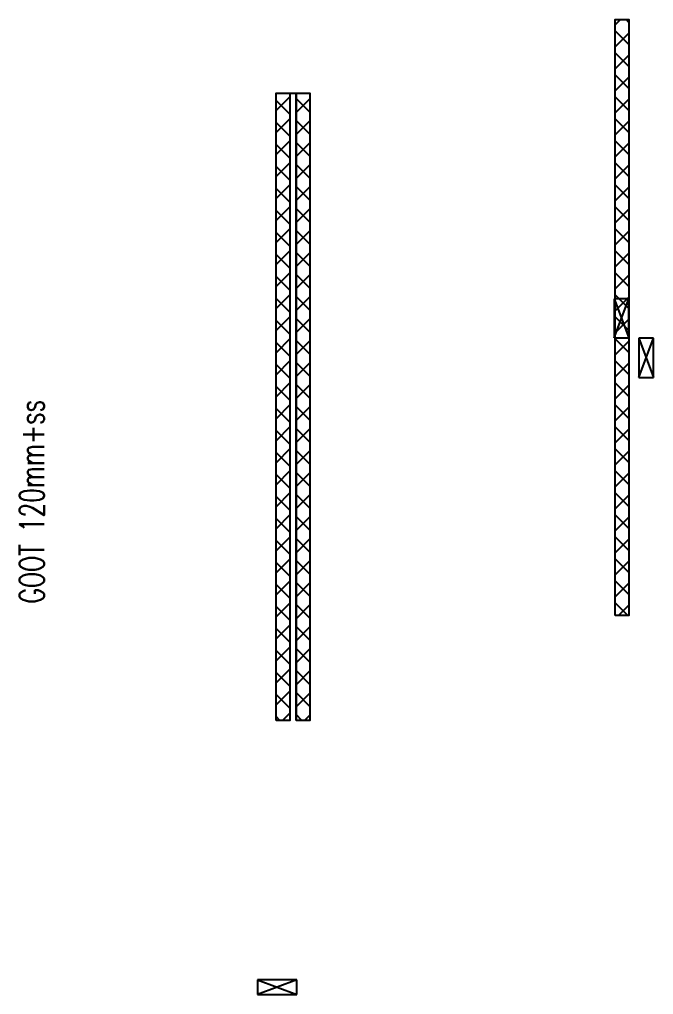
# Model space of a CAD drawing. Header units: millimetres. Extents: x -3262 to 109714, y 0 to 217318.
# Drawn here: x 67504 to 73966, y 194783 to 204730 of the extents above; entities that cross this region are included whole.
import ezdxf

# ---------------------------------------------------------------- set-up
doc = ezdxf.new("R2010")
doc.units = ezdxf.units.MM
doc.header["$LTSCALE"] = 100
for name, color, linetype in [('EL6131--_ENERGIEBEDR (1996)', 2, 'Continuous'), ('EL6131--_GEBOUWINST (1996)', 2, 'Continuous'), ('EL6131--_WG', 3, 'Continuous')]:
    doc.layers.add(name, color=color, linetype=linetype)
doc.styles.add('ROMANS', font='ROMANS', dxfattribs={"width": 0.7})

# ---------------------------------------------------------------- blocks, each defined once
blk = doc.blocks.new('*X113')
at = {"color": 0}
for p, q in [((40648.4, 17075.2), (40687.8, 17114.6)), ((40772.3, 16974.6), (40912.3, 17114.6)), ((40948, 16974.6), (40808, 17114.6)), ((40996.8, 16974.6), (41136.8, 17114.6)), ((41172.5, 16974.6), (41032.5, 17114.6)), ((41221.3, 16974.6), (41361.3, 17114.6)), ((41397, 16974.6), (41257, 17114.6)), ((41445.8, 16974.6), (41585.8, 17114.6)), ((41621.5, 16974.6), (41481.5, 17114.6)), ((41670.3, 16974.6), (41810.3, 17114.6)), ((41846, 16974.6), (41706, 17114.6)), ((41894.9, 16974.6), (42034.9, 17114.6)), ((42070.5, 16974.6), (41930.5, 17114.6)), ((42119.4, 16974.6), (42259.4, 17114.6)), ((42295, 16974.6), (42155, 17114.6)), ((42343.9, 16974.6), (42483.9, 17114.6)), ((42519.6, 16974.6), (42379.6, 17114.6)), ((42568.4, 16974.6), (42708.4, 17114.6)), ((42744.1, 16974.6), (42604.1, 17114.6)), ((42792.9, 16974.6), (42932.9, 17114.6)), ((42968.6, 16974.6), (42828.6, 17114.6)), ((43017.4, 16974.6), (43157.4, 17114.6)), ((43193.1, 16974.6), (43053.1, 17114.6)), ((43241.9, 16974.6), (43381.9, 17114.6)), ((43417.6, 16974.6), (43277.6, 17114.6)), ((43466.4, 16974.6), (43606.4, 17114.6)), ((43642.1, 16974.6), (43502.1, 17114.6)), ((43690.9, 16974.6), (43830.9, 17114.6)), ((43866.6, 16974.6), (43726.6, 17114.6)), ((43915.4, 16974.6), (44055.4, 17114.6)), ((44091.1, 16974.6), (43951.1, 17114.6)), ((44139.9, 16974.6), (44279.9, 17114.6)), ((44315.6, 16974.6), (44175.6, 17114.6)), ((44364.4, 16974.6), (44504.4, 17114.6)), ((44540.1, 16974.6), (44400.1, 17114.6)), ((44588.9, 16974.6), (44728.9, 17114.6)), ((44764.6, 16974.6), (44624.6, 17114.6)), ((44813.4, 16974.6), (44953.4, 17114.6)), ((44989.1, 16974.6), (44849.1, 17114.6)), ((45037.9, 16974.6), (45177.9, 17114.6)), ((45213.6, 16974.6), (45073.6, 17114.6)), ((45262.4, 16974.6), (45402.4, 17114.6)), ((45438.1, 16974.6), (45298.1, 17114.6)), ((45487, 16974.6), (45627, 17114.6)), ((45662.6, 16974.6), (45522.6, 17114.6)), ((45711.5, 16974.6), (45851.5, 17114.6)), ((45887.2, 16974.6), (45747.2, 17114.6)), ((45936, 16974.6), (46076, 17114.6)), ((46111.7, 16974.6), (45971.7, 17114.6)), ((46160.5, 16974.6), (46300.5, 17114.6)), ((46336.2, 16974.6), (46196.2, 17114.6)), ((46385, 16974.6), (46525, 17114.6)), ((46560.7, 16974.6), (46420.7, 17114.6)), ((46609.5, 16974.6), (46749.5, 17114.6)), ((46785.2, 16974.6), (46645.2, 17114.6)), ((46834, 16974.6), (46974, 17114.6)), ((47009.7, 16974.6), (46869.7, 17114.6)), ((40723.5, 16974.6), (40648.4, 17049.8))]:
    blk.add_line(p, q, dxfattribs=at)
blk = doc.blocks.new('*X114')
at = {"color": 0}
for p, q in [((40648.4, 16850.7), (40707.6, 16909.9)), ((40928.2, 16769.9), (40788.2, 16909.9)), ((40792.1, 16769.9), (40932.1, 16909.9)), ((41152.7, 16769.9), (41012.7, 16909.9)), ((41016.6, 16769.9), (41156.6, 16909.9)), ((41377.3, 16769.9), (41237.3, 16909.9)), ((41241.1, 16769.9), (41381.1, 16909.9)), ((41601.8, 16769.9), (41461.8, 16909.9)), ((41465.6, 16769.9), (41605.6, 16909.9)), ((41826.3, 16769.9), (41686.3, 16909.9)), ((41690.1, 16769.9), (41830.1, 16909.9)), ((42050.8, 16769.9), (41910.8, 16909.9)), ((41914.6, 16769.9), (42054.6, 16909.9)), ((42275.3, 16769.9), (42135.3, 16909.9)), ((42139.1, 16769.9), (42279.1, 16909.9)), ((42499.8, 16769.9), (42359.8, 16909.9)), ((42363.6, 16769.9), (42503.6, 16909.9)), ((42724.3, 16769.9), (42584.3, 16909.9)), ((42588.1, 16769.9), (42728.1, 16909.9)), ((42948.8, 16769.9), (42808.8, 16909.9)), ((42812.6, 16769.9), (42952.6, 16909.9)), ((43173.3, 16769.9), (43033.3, 16909.9)), ((43037.2, 16769.9), (43177.2, 16909.9)), ((43397.8, 16769.9), (43257.8, 16909.9)), ((43261.7, 16769.9), (43401.7, 16909.9)), ((43622.3, 16769.9), (43482.3, 16909.9)), ((43486.2, 16769.9), (43626.2, 16909.9)), ((43846.8, 16769.9), (43706.8, 16909.9)), ((43710.7, 16769.9), (43850.7, 16909.9)), ((44071.3, 16769.9), (43931.3, 16909.9)), ((43935.2, 16769.9), (44075.2, 16909.9)), ((44295.8, 16769.9), (44155.8, 16909.9)), ((44159.7, 16769.9), (44299.7, 16909.9)), ((44520.3, 16769.9), (44380.3, 16909.9)), ((44384.2, 16769.9), (44524.2, 16909.9)), ((44744.8, 16769.9), (44604.8, 16909.9)), ((44608.7, 16769.9), (44748.7, 16909.9)), ((44969.4, 16769.9), (44829.4, 16909.9)), ((44833.2, 16769.9), (44973.2, 16909.9)), ((45193.9, 16769.9), (45053.9, 16909.9)), ((45057.7, 16769.9), (45197.7, 16909.9)), ((45418.4, 16769.9), (45278.4, 16909.9)), ((45282.2, 16769.9), (45422.2, 16909.9)), ((45642.9, 16769.9), (45502.9, 16909.9)), ((45506.7, 16769.9), (45646.7, 16909.9)), ((45867.4, 16769.9), (45727.4, 16909.9)), ((45731.2, 16769.9), (45871.2, 16909.9)), ((46091.9, 16769.9), (45951.9, 16909.9)), ((45955.7, 16769.9), (46095.7, 16909.9)), ((46316.4, 16769.9), (46176.4, 16909.9)), ((46180.2, 16769.9), (46320.2, 16909.9)), ((46540.9, 16769.9), (46400.9, 16909.9)), ((46404.8, 16769.9), (46544.8, 16909.9)), ((46765.4, 16769.9), (46625.4, 16909.9)), ((46629.3, 16769.9), (46769.3, 16909.9)), ((46989.9, 16769.9), (46849.9, 16909.9)), ((46853.8, 16769.9), (46993.8, 16909.9)), ((40703.7, 16769.9), (40648.4, 16825.3))]:
    blk.add_line(p, q, dxfattribs=at)
blk = doc.blocks.new('*X116')
at = {"color": 0}
for p, q in [((41823.4, 20270.7), (41952.3, 20399.6)), ((42153.1, 20259.6), (42013.1, 20399.6)), ((42036.8, 20259.6), (42176.8, 20399.6)), ((42377.6, 20259.6), (42237.6, 20399.6)), ((42261.3, 20259.6), (42401.3, 20399.6)), ((42602.2, 20259.6), (42462.2, 20399.6)), ((42485.8, 20259.6), (42625.8, 20399.6)), ((42826.7, 20259.6), (42686.7, 20399.6)), ((42710.3, 20259.6), (42850.3, 20399.6)), ((43051.2, 20259.6), (42911.2, 20399.6)), ((42934.8, 20259.6), (43074.8, 20399.6)), ((43275.7, 20259.6), (43135.7, 20399.6)), ((43159.3, 20259.6), (43299.3, 20399.6)), ((43500.2, 20259.6), (43360.2, 20399.6)), ((43383.8, 20259.6), (43523.8, 20399.6)), ((43724.7, 20259.6), (43584.7, 20399.6)), ((43608.3, 20259.6), (43748.3, 20399.6)), ((43949.2, 20259.6), (43809.2, 20399.6)), ((43832.8, 20259.6), (43972.8, 20399.6)), ((44173.7, 20259.6), (44033.7, 20399.6)), ((44057.3, 20259.6), (44197.3, 20399.6)), ((44398.2, 20259.6), (44258.2, 20399.6)), ((44281.8, 20259.6), (44421.8, 20399.6)), ((44622.7, 20259.6), (44482.7, 20399.6)), ((44506.3, 20259.6), (44646.3, 20399.6)), ((44847.2, 20259.6), (44707.2, 20399.6)), ((44730.8, 20259.6), (44870.8, 20399.6)), ((45071.7, 20259.6), (44931.7, 20399.6)), ((44955.3, 20259.6), (45095.3, 20399.6)), ((45296.2, 20259.6), (45156.2, 20399.6)), ((45179.9, 20259.6), (45319.9, 20399.6)), ((45520.7, 20259.6), (45380.7, 20399.6)), ((45404.4, 20259.6), (45544.4, 20399.6)), ((45745.2, 20259.6), (45605.2, 20399.6)), ((45628.9, 20259.6), (45768.9, 20399.6)), ((45969.7, 20259.6), (45829.7, 20399.6)), ((45853.4, 20259.6), (45993.4, 20399.6)), ((46194.3, 20259.6), (46054.3, 20399.6)), ((46077.9, 20259.6), (46217.9, 20399.6)), ((46418.8, 20259.6), (46278.8, 20399.6)), ((46302.4, 20259.6), (46442.4, 20399.6)), ((46643.3, 20259.6), (46503.3, 20399.6)), ((46526.9, 20259.6), (46666.9, 20399.6)), ((46867.8, 20259.6), (46727.8, 20399.6)), ((46751.4, 20259.6), (46891.4, 20399.6)), ((47092.3, 20259.6), (46952.3, 20399.6)), ((46975.9, 20259.6), (47115.9, 20399.6)), ((47316.8, 20259.6), (47176.8, 20399.6)), ((47200.4, 20259.6), (47340.4, 20399.6)), ((47541.3, 20259.6), (47401.3, 20399.6)), ((47424.9, 20259.6), (47564.9, 20399.6)), ((47765.8, 20259.6), (47625.8, 20399.6)), ((47649.4, 20259.6), (47789.4, 20399.6)), ((47903.9, 20346.1), (47850.3, 20399.6)), ((41928.6, 20259.6), (41823.4, 20364.9)), ((47873.9, 20259.6), (47903.9, 20289.6))]:
    blk.add_line(p, q, dxfattribs=at)
blk = doc.blocks.new('E00112')
at = {"color": 0, "linetype": 'Continuous'}
for p, q in [((0, 1), (-1, 1)), ((-1, 1), (-1, 0)), ((-1, 0), (0, 1)), ((-1, 1), (0, 0)), ((0, 0), (0, 1)), ((-1, 0), (0, 0))]:
    blk.add_line(p, q, dxfattribs=at)

msp = doc.modelspace()

# ---------------------------------------------------------------- linework, layer by layer
at = {"layer": 'EL6131--_GEBOUWINST (1996)', "color": 2, "linetype": 'Continuous'}
for p, q in [((70258.3, 203979.1), (70258.3, 197579.1)), ((70258.3, 203979.1), (70323, 203979.1)), ((70323, 203979.1), (70323, 197579.1))]:
    msp.add_line(p, q, dxfattribs=at)
for points in [[(73575.6, 198649.1), (73575.6, 204729.6), (73715.6, 204729.6), (73715.6, 198649.1)], [(70118.3, 197579.1), (70118.3, 203979.1), (70258.3, 203979.1), (70258.3, 197579.1)], [(70323, 197579.1), (70323, 203979.1), (70463, 203979.1), (70463, 197579.1)]]:
    msp.add_lwpolyline(points, close=True, dxfattribs=at)

# ---------------------------------------------------------------- block references
at = {"layer": 'EL6131--_GEBOUWINST (1996)', "color": 1, "linetype": 'Continuous', "rotation": 90}
for name, p in [('*X116', (93975.3, 156825.7)), ('*X113', (87232.9, 156930.7)), ('*X114', (87232.9, 156930.7))]:
    msp.add_blockref(name, p, dxfattribs=at)
at = {"layer": 'EL6131--_WG', "xscale": 150, "yscale": 400, "zscale": 150}
for p in [(73715.6, 201480.8), (73965.6, 201077.6)]:
    msp.add_blockref('E00112', p, dxfattribs=at)
at = {"layer": 'EL6131--_WG', "xscale": 150, "yscale": 400, "zscale": 150, "rotation": 270}
msp.add_blockref('E00112', (69929.3, 194783.2), dxfattribs=at)

# ---------------------------------------------------------------- texts
at = {"layer": 'EL6131--_ENERGIEBEDR (1996)', "color": 1, "linetype": 'Continuous', "style": 'ROMANS', "width": 0.7}
msp.add_text('GOOT 120mm+ss', height=250, rotation=90, dxfattribs=at).set_placement((67753.5, 198771.4))

doc.saveas('drawing.dxf')
